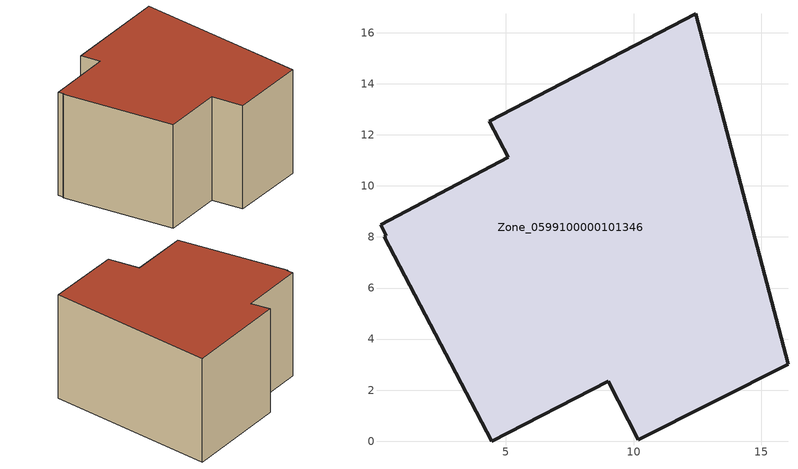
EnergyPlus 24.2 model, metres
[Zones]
Zone_0599100000101346
 floor ground (C_G): 0.09,8.49 5.1,11.12 4.35,12.53 12.44,16.74 16.05,3.01 10.18,0.05 9,2.35 4.45,0 0.23,8.01 0.31,8.05 z0
 wall outside (C_F): 9,2.35 10.18,0.05 16.05,3.01 12.44,16.74 4.35,12.53 5.1,11.12 0.09,8.49 0.31,8.05 0.23,8.01 4.45,0 9,2.35 z0:8.13
 roof outside (C_R): 5.1,11.12 0.09,8.49 0.31,8.05 0.23,8.01 4.45,0 9,2.35 10.18,0.05 16.05,3.01 12.44,16.74 4.35,12.53 z8.13
[BUILDING]
Pand.0599100000101346: North Axis=0; Terrain=City; Loads Convergence Tolerance Value=0.04; Temperature Convergence Tolerance Value=0.4; Solar Distribution=FullExterior; Maximum Number of Warmup Days=25; Minimum Number of Warmup Days=1
[Site:Location]
Rotterdam.The.Hague.AP_ZH_NLD Design_Conditions: Latitude=51.96; Longitude=4.45; Time Zone=1; Elevation=-4.5
[SITE:GROUNDTEMPERATURE:BUILDINGSURFACE]
18, 18, 18, 18, 18, 18, 18, 18, 18, 18, 18, 18
[MATERIAL] Thermal Absorptance=0.9; Solar Absorptance=0.7; Visible Absorptance=0.7
Name | Roughness | Thickness | Conductivity | Density | Specific Heat
G.D.1965 | MediumSmooth | 0.15 | 1 | 540 | 1210
F.D.1965 | Rough | 0.3 | 0.857143 | 1920 | 840
R.D.1965 | MediumRough | 0.2 | 0.08 | 1500 | 1000
[CONSTRUCTION]
C_G: G.D.1965
C_F: F.D.1965
C_R: R.D.1965
[ZONE]
Zone_0599100000101346: Type=1; Multiplier=1; Ceiling Height=Autocalculate; Volume=Autocalculate; Floor Area=autocalculate; Part of Total Floor Area=Yes
[ZONEINFILTRATION:DESIGNFLOWRATE]
Infil_Zone_0599100000101346: Zone or ZoneList or Space or SpaceList=Zone_0599100000101346; Schedule=AlwaysOn; Design Flow Rate Calculation Method=Flow/Area; Flow Rate per Floor Area=0.0042; Constant Term Coefficient=1; Temperature Term Coefficient=0; Velocity Term Coefficient=0; Velocity Squared Term Coefficient=0
[HVACTEMPLATE:ZONE:IDEALLOADSAIRSYSTEM]
Zone_0599100000101346: Maximum Heating Supply Air Temperature=50; Minimum Cooling Supply Air Temperature=13; Maximum Heating Supply Air Humidity Ratio=0.0156; Minimum Cooling Supply Air Humidity Ratio=0.0077; Heating Limit=NoLimit; Cooling Limit=NoLimit; Dehumidification Control Type=ConstantSensibleHeatRatio; Cooling Sensible Heat Ratio=0.7; Dehumidification Setpoint=60; Humidification Control Type=None; Humidification Setpoint=30; Outdoor Air Method=None; Outdoor Air Flow Rate per Person=0.00944; Outdoor Air Flow Rate per Zone Floor Area=0; Outdoor Air Flow Rate per Zone=0; Demand Controlled Ventilation Type=None; Outdoor Air Economizer Type=NoEconomizer; Heat Recovery Type=None; Sensible Heat Recovery Effectiveness=0.7; Latent Heat Recovery Effectiveness=0.65
[ZONECONTROL:THERMOSTAT]
ThermostatControl_Zone_0599100000101346: Zone or ZoneList=Zone_0599100000101346; Control Type Schedule=DualSetpointControlType; Control 1=Thermostat_Zone_0599100000101346; Temperature Difference Between Cutout And Setpoint=0
[THERMOSTATSETPOINT:DUALSETPOINT]
Thermostat_Zone_0599100000101346: Heating Setpoint Temperature Schedule=HeatingSetpoint_Zone_0599100000101346; Cooling Setpoint Temperature Schedule=CoolingSetpoint_Zone_0599100000101346
[SCHEDULE:COMPACT]
HeatingSetpoint_Zone_0599100000101346: Through: 12/31, For: AllDays, Until: 24:00, 21
CoolingSetpoint_Zone_0599100000101346: Through: 12/31, For: AllDays, Until: 24:00, 24
DualSetpointControlType: Through: 12/31, For: AllDays, Until: 24:00, 4
AlwaysOn: Through: 12/31, For: AllDays, Until: 24:00, 1
